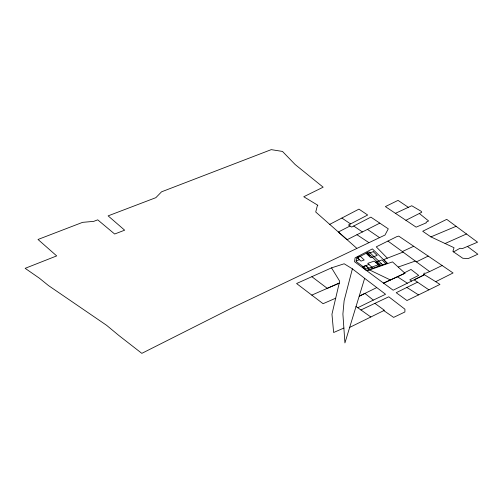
<?xml version="1.0" encoding="UTF-8"?>
<svg xmlns="http://www.w3.org/2000/svg" width="503" height="503" viewBox="0 0 503 503"><rect width="100%" height="100%" fill="white"/><g stroke="black" fill="none" stroke-linecap="round" stroke-linejoin="round"><path stroke-width="0.75" d="M423.897 274.399L423.991 273.192L425.639 273.248L429.637 271.582L442.112 265.515L453.065 272.966L435.705 281.693L423.897 274.399L424.004 274.965L393.151 290.218L366.901 270.853L369.516 269.935M352.383 268.835L344.121 300.744L342.895 313.979L344.92 342.945L364.644 278.329L352.383 268.835L344.159 263.773L331.527 267.86L296.581 283.535L323.071 303.699L335.734 298.197M453.574 251.909L460 248.262L462.332 248.614L477.561 242.188L446.721 219.352L422.702 231.254L430.908 236.882L454.052 247.715L452.876 251.431L462.823 258.278L468.337 258.517L477.85 254.204L467.494 246.483M329.748 224.363L358.947 209.135L367.674 215.02L348.472 225.011L351.698 227.067L370.874 217.126L388.278 228.834L385.015 235.033L231.814 307.999L141.827 353.358L118.871 335.488L106.592 325.309L48.514 285.591L39.291 278.134L25.15 268.332L56.688 255.908L38.008 239.478L82.605 222.345L93.728 221.364L97.72 219.836L114.659 234.021L124.656 230.185L108.12 215.869L155.861 197.666L161.545 191.825L271.243 149.643L282.485 151.434L295.129 164.512L323.159 187.185L303.755 196.748L317.858 205.268L317.368 205.608L315.727 212.008L356.734 248.243M350.044 226.01L338.368 231.996L347.101 239.717L379.79 223.137M404.475 272.796L410.989 269.445L418.672 275.393L409.807 279.794L411.63 281.083M395.427 213.335L405.908 220.301L421.747 212.266L421.369 211.411L411.737 205.74L395.427 213.335L385.38 206.588L398.043 200.37L408.26 207.299M429.637 271.582L403.054 252.097L387.329 258.165L376.257 246.86L396.861 236.611L398.747 236.121L442.112 265.515M349.654 327.422L384.399 310.307L374.898 303.359L360.934 309.961L355.948 306.478M428.908 289.854L406.971 300.53L396.213 292.702L417.54 282.177L428.908 289.854L439.949 284.421L435.705 281.693M424.004 274.965L414.12 279.838L417.54 282.177M416.396 261.881L428.223 256.058M376.703 287.615L359.224 296.204L364.92 293.4L373.314 300.109L385.568 294.28L364.644 278.329M357.778 307.723L373.314 300.109M374.898 303.359L388.788 296.795L404.934 309.207L404.896 311.973L393.629 317.393L383.789 310.609M387.951 241.075L402.356 251.55L413.68 246.275M404.965 273.248L383.531 283.158L404.965 273.248L392.503 261.881L370.151 269.709L368.944 269.658L390.416 279.982M445.08 243.521L466.52 233.952M311.797 295.11L339.223 283.114L327.264 288.351L311.91 276.732M343.914 328.031L333.634 332.514L331.955 314.218L339.67 281.183L331.527 267.86M430.908 236.882L456.152 226.281M387.329 258.165L383.676 259.605L387.612 263.578M356.187 260.881L359.57 259.693L357.539 257.769M370.774 255.757L369.95 256.046L366.737 252.996M368.963 264.484L362.474 266.766L366.423 270.513L387.216 263.201L372.371 248.903L355.087 257.857L354.546 261.723L366.423 270.507M375.452 262.208L381.934 259.925L385.889 263.673M363.135 266.653L365.888 265.691L368.561 268.218M377.093 261.749L376.269 262.038L378.941 264.572M381.507 263.673L366.316 269.004L356.105 261.459L356.552 258.278L369.013 251.821L382.645 264.811M398.275 267.018L415.264 261.063M406.883 287.446L418.54 294.903M397.401 276.751L407.361 283.208M356.96 234.719L368.8 242.565M405.908 220.301L416.126 227.155L426.387 222.785L426.085 222.188L428.606 220.955L419.339 213.486M341.902 218.069L350.578 223.91M367.46 229.387L379.469 237.586M353.728 226.017L362.424 231.977M360.934 309.961L370.818 316.991M402.356 251.55L403.054 252.097M367.473 252.619L379.765 264.282M379.4 265.949L374.263 261.082L367.775 263.358L372.912 268.231M365.719 265.622L369.667 269.369M360.274 256.241L357.029 257.385L360.978 261.132L364.222 259.988L360.274 256.241M373.251 251.682L366.762 253.965L370.711 257.712L377.2 255.43L373.251 251.682"/></g></svg>
